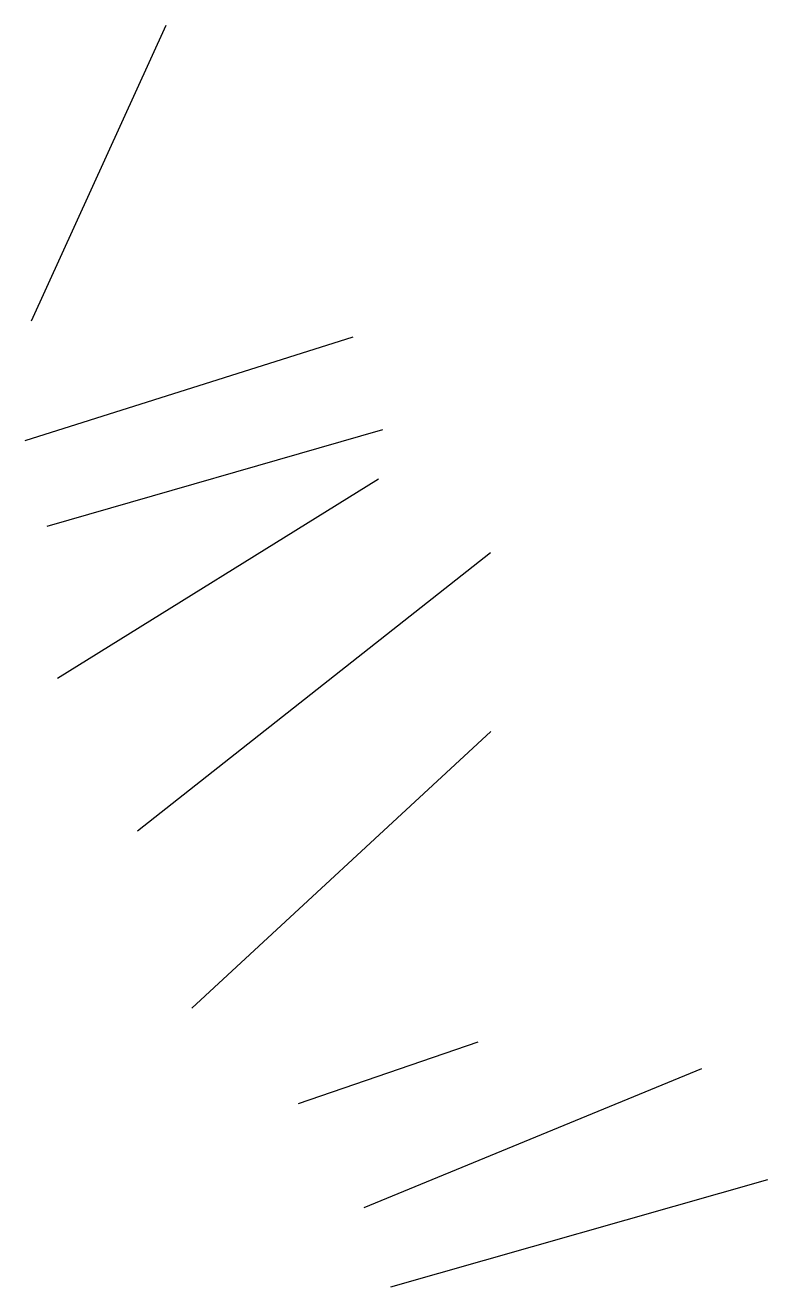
# Model space of a CAD drawing. Header units: inches. Extents: x 1412632.1 to 1412660.7, y 4931536.9 to 4931585.6.
import ezdxf

# ---------------------------------------------------------------- set-up
doc = ezdxf.new("R2010")
doc.units = ezdxf.units.IN
doc.header["$MEASUREMENT"] = 0

msp = doc.modelspace()

# ---------------------------------------------------------------- linework, layer by layer
for points in [[(1412632.295, 4931574.161), (1412637.499, 4931585.576)], [(1412632.054, 4931569.54), (1412644.728, 4931573.544)], [(1412632.903, 4931566.229), (1412645.865, 4931569.969)], [(1412633.297, 4931560.362), (1412645.695, 4931568.062)], [(1412636.393, 4931554.472), (1412650.022, 4931565.218)], [(1412638.493, 4931547.616), (1412650.036, 4931558.31)], [(1412642.607, 4931543.936), (1412649.556, 4931546.32)], [(1412645.151, 4931539.928), (1412658.195, 4931545.293)], [(1412646.183, 4931536.863), (1412660.739, 4931541.009)]]:
    msp.add_lwpolyline(points)

doc.saveas('drawing.dxf')
